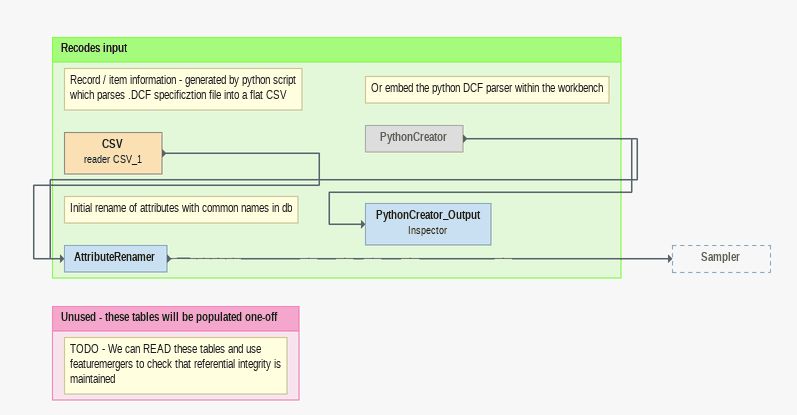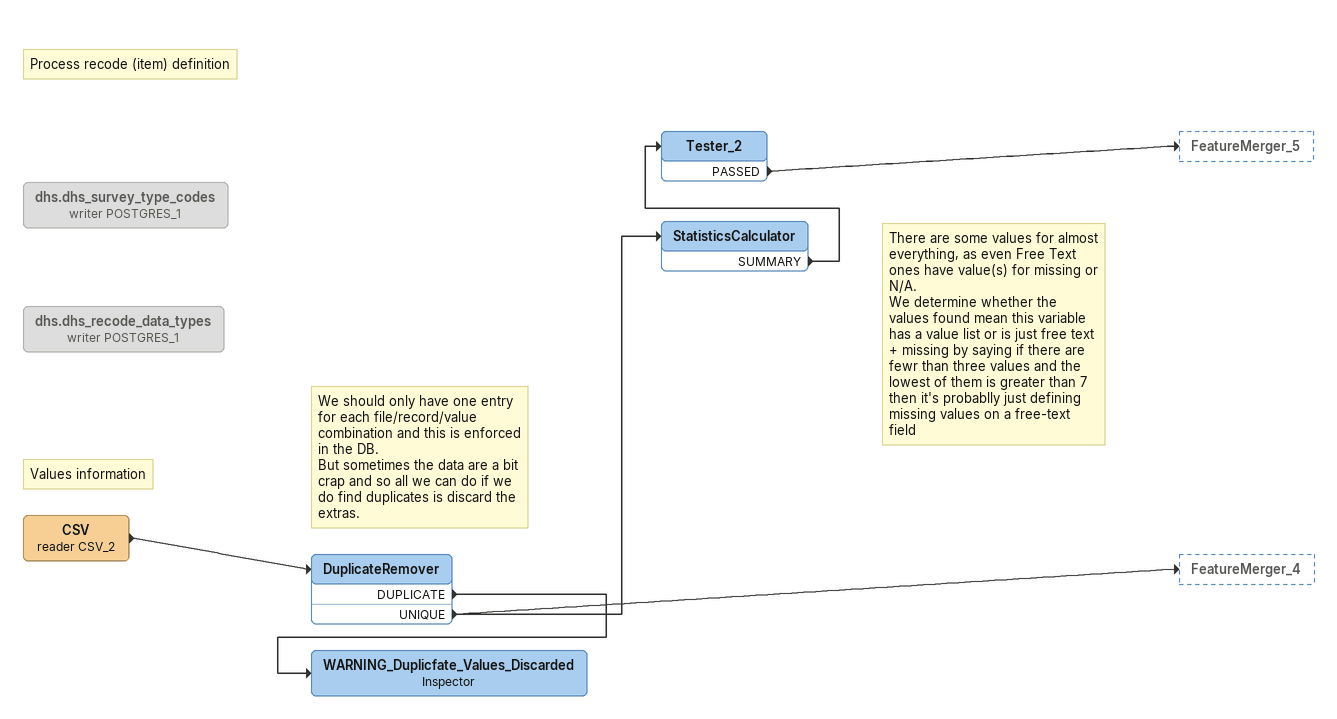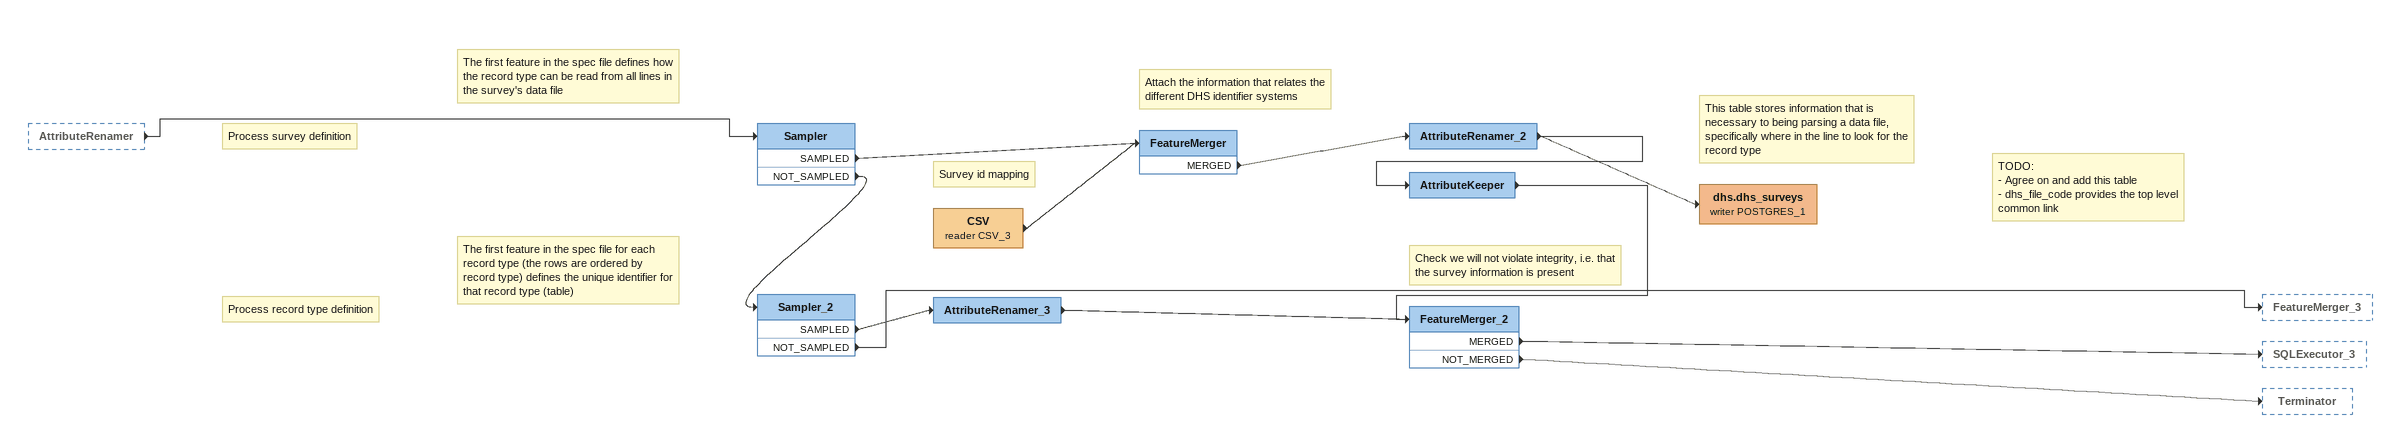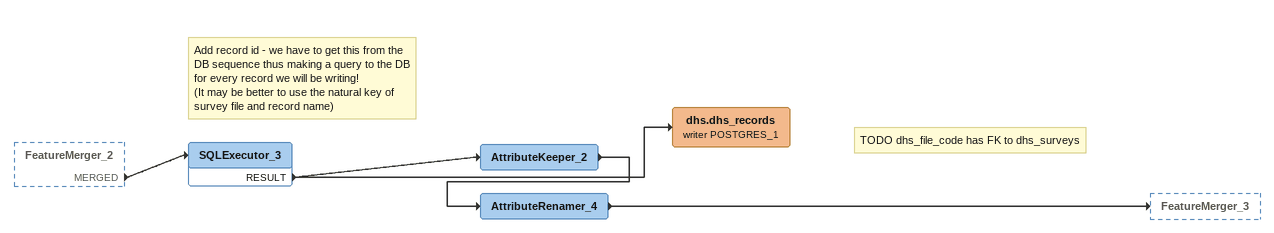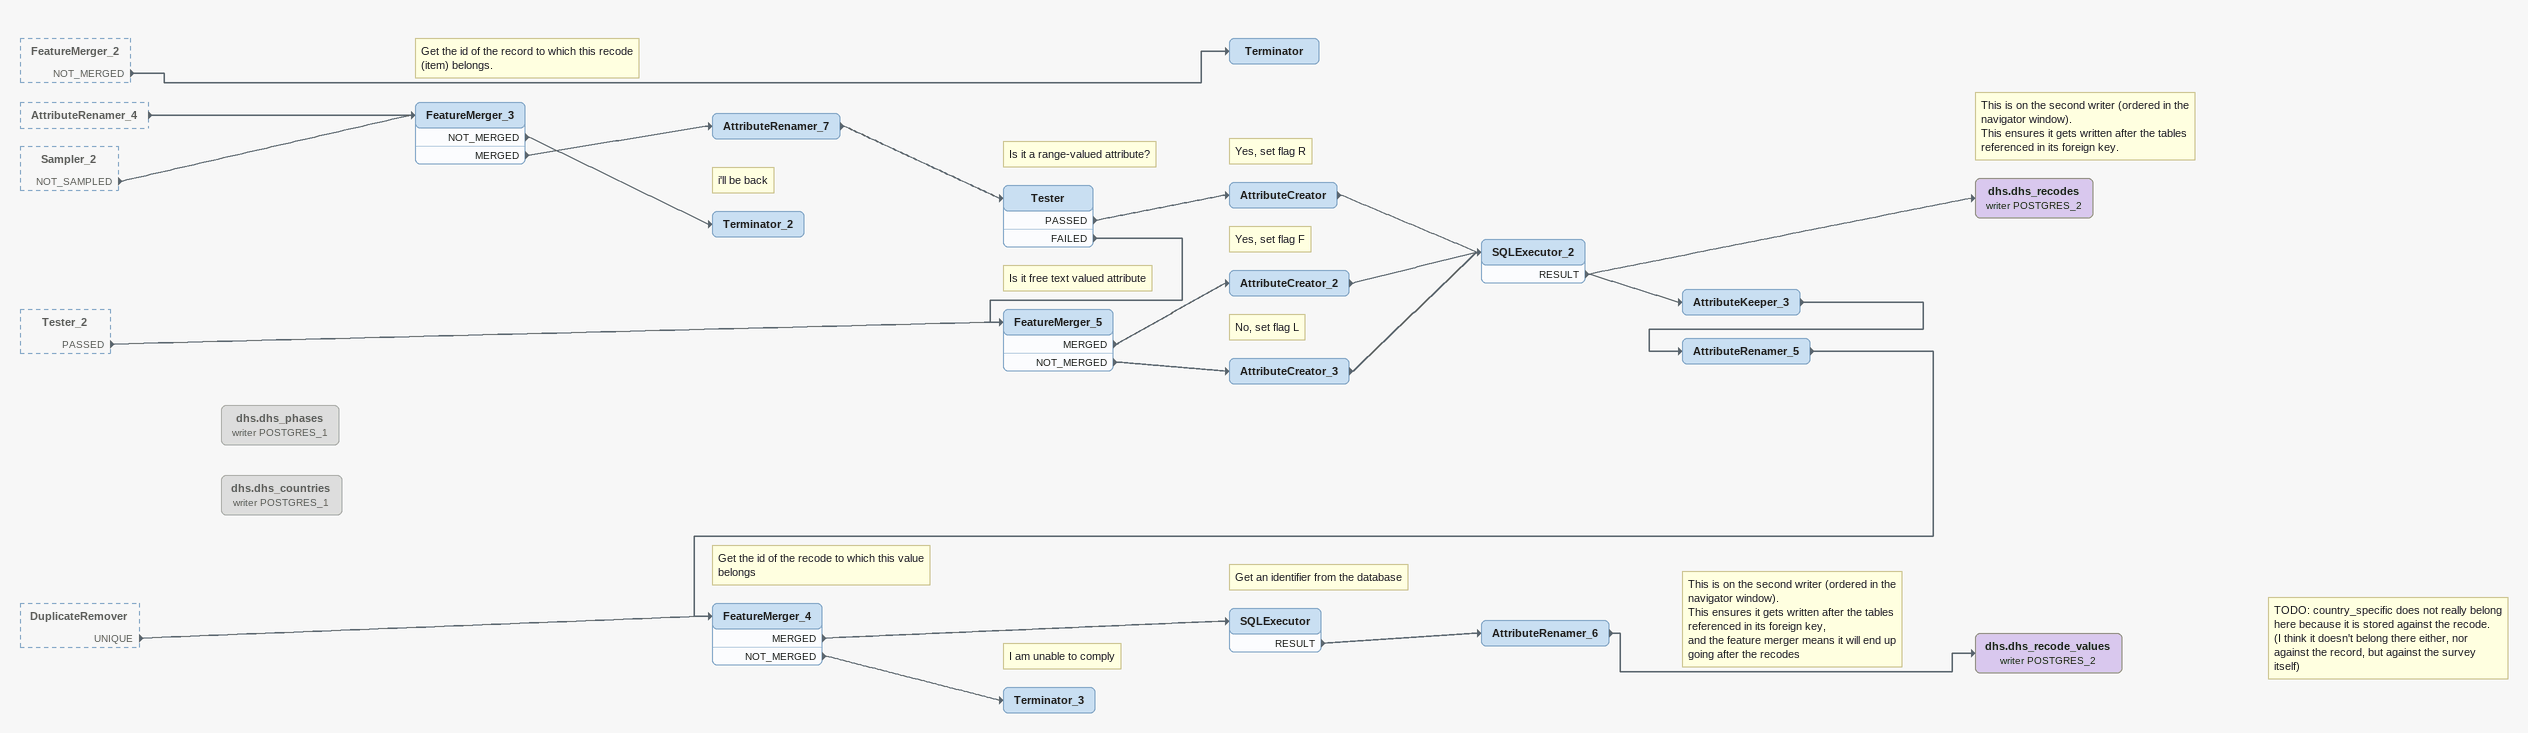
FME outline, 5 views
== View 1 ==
Bookmark: Recodes input
Note: Record / item information - generated by python script which parses .DCF specificztion file into a flat CSV
CSV (reader CSV_1)
    -> AttributeRenamer
Note: Or embed the python DCF parser within the workbench
PythonCreator [off]
    -> PythonCreator_Output
    -> AttributeRenamer
Note: Initial rename of attributes with common names in db
AttributeRenamer
    -> Sampler
PythonCreator_Output: Inspector

Bookmark: Unused - these tables will be populated one-off
Note: TODO - We can READ these tables and use featuremergers to check that referential integrity is maintained

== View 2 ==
Note: Process recode (item) definition
dhs.dhs_survey_type_codes (writer POSTGRES_1) [off]
dhs.dhs_recode_data_types (writer POSTGRES_1) [off]
Note: Values information
CSV (reader CSV_2)
    -> DuplicateRemover
Note: We should only have one entry for each file/record/value combination and this is enforced in the DB. / But sometimes the data are a bit crap and so all we can do if we do find duplicates is discard the extras.
DuplicateRemover
    DUPLICATE -> WARNING_Duplicfate_Values_Discarded
    UNIQUE -> FeatureMerger_4
    UNIQUE -> StatisticsCalculator
StatisticsCalculator
    SUMMARY -> Tester_2
Note: There are some values for almost everything, as even Free Text ones have value(s) for missing or N/A. / We determine whether the values found mean this variable has a value list or is just free text + missing by saying if there are fewr than three values and the lowest of them is greater than 7 then it's probablly just defining missing values on a free-text field
Tester_2
    PASSED -> FeatureMerger_5
WARNING_Duplicfate_Values_Discarded: Inspector

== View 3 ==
AttributeRenamer [outside]
    -> Sampler
Note: Process survey definition
Note: The first feature in the spec file defines how the record type can be read from all lines in the survey's data file
Sampler
    SAMPLED -> FeatureMerger
    NOT_SAMPLED -> Sampler_2
Note: Process record type definition
Note: The first feature in the spec file for each record type (the rows are ordered by record type) defines the unique identifier for that record type (table)
Sampler_2
    SAMPLED -> AttributeRenamer_3
    NOT_SAMPLED -> FeatureMerger_3
AttributeRenamer_3
    -> FeatureMerger_2
Note: Survey id mapping
CSV (reader CSV_3)
    -> FeatureMerger
Note: Attach the information that relates the different DHS identifier systems
FeatureMerger
    MERGED -> AttributeRenamer_2
AttributeRenamer_2
    -> dhs.dhs_surveys (writer POSTGRES_1)
    -> AttributeKeeper
Note: This table stores information that is necessary to being parsing a data file, specifically where in the line to look for the record type
Note: TODO: / - Agree on and add this table / - dhs_file_code provides the top level common link
dhs.dhs_surveys (writer POSTGRES_1)
AttributeKeeper
    -> FeatureMerger_2
Note: Check we will not violate integrity, i.e. that the survey information is present
FeatureMerger_2
    MERGED -> SQLExecutor_3
    NOT_MERGED -> Terminator

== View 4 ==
FeatureMerger_2 [outside]
    MERGED -> SQLExecutor_3
Note: Add record id - we have to get this from the DB sequence thus making a query to the DB for every record we will be writing! / (It may be better to use the natural key of survey file and record name)
SQLExecutor_3
    RESULT -> dhs.dhs_records (writer POSTGRES_1)
    RESULT -> AttributeKeeper_2
Note: TODO dhs_file_code has FK to dhs_surveys
dhs.dhs_records (writer POSTGRES_1)
AttributeKeeper_2
    -> AttributeRenamer_4
AttributeRenamer_4
    -> FeatureMerger_3

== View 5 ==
FeatureMerger_2 [outside]
    NOT_MERGED -> Terminator
AttributeRenamer_4 [outside]
    -> FeatureMerger_3
Sampler_2 [outside]
    NOT_SAMPLED -> FeatureMerger_3
Tester_2 [outside]
    PASSED -> FeatureMerger_5
DuplicateRemover [outside]
    UNIQUE -> FeatureMerger_4
dhs.dhs_phases (writer POSTGRES_1) [off]
dhs.dhs_countries (writer POSTGRES_1) [off]
Note: Get the id of the record to which this recode (item) belongs.
FeatureMerger_3
    NOT_MERGED -> Terminator_2
    MERGED -> AttributeRenamer_7
AttributeRenamer_7
    -> Tester
Note: Is it a range-valued attribute?
Tester
    PASSED -> AttributeCreator
    FAILED -> FeatureMerger_5
Note: Yes, set flag R
AttributeCreator
    -> SQLExecutor_2
Note: Is it free text valued attribute
FeatureMerger_5
    MERGED -> AttributeCreator_2
    NOT_MERGED -> AttributeCreator_3
Note: Yes, set flag F
AttributeCreator_2
    -> SQLExecutor_2
Note: No, set flag L
AttributeCreator_3
    -> SQLExecutor_2
SQLExecutor_2
    RESULT -> AttributeKeeper_3
    RESULT -> dhs.dhs_recodes (writer POSTGRES_2)
Note: This is on the second writer (ordered in the navigator window). / This ensures it gets written after the tables referenced in its foreign key.
dhs.dhs_recodes (writer POSTGRES_2)
AttributeKeeper_3
    -> AttributeRenamer_5
AttributeRenamer_5
    -> FeatureMerger_4
Note: Get the id of the recode to which this value belongs
FeatureMerger_4
    MERGED -> SQLExecutor
    NOT_MERGED -> Terminator_3
Note: Get an identifier from the database
SQLExecutor
    RESULT -> AttributeRenamer_6
AttributeRenamer_6
    -> dhs.dhs_recode_values (writer POSTGRES_2)
Note: This is on the second writer (ordered in the navigator window). / This ensures it gets written after the tables referenced in its foreign key, / and the feature merger means it will end up going after the recodes
Note: TODO: country_specific does not really belong here because it is stored against the recode. / (I think it doesn't belong there either, nor against the record, but against the survey itself)
dhs.dhs_recode_values (writer POSTGRES_2)
Note: I am unable to comply
Terminator_3
Note: i'll be back
Terminator_2
Terminator
